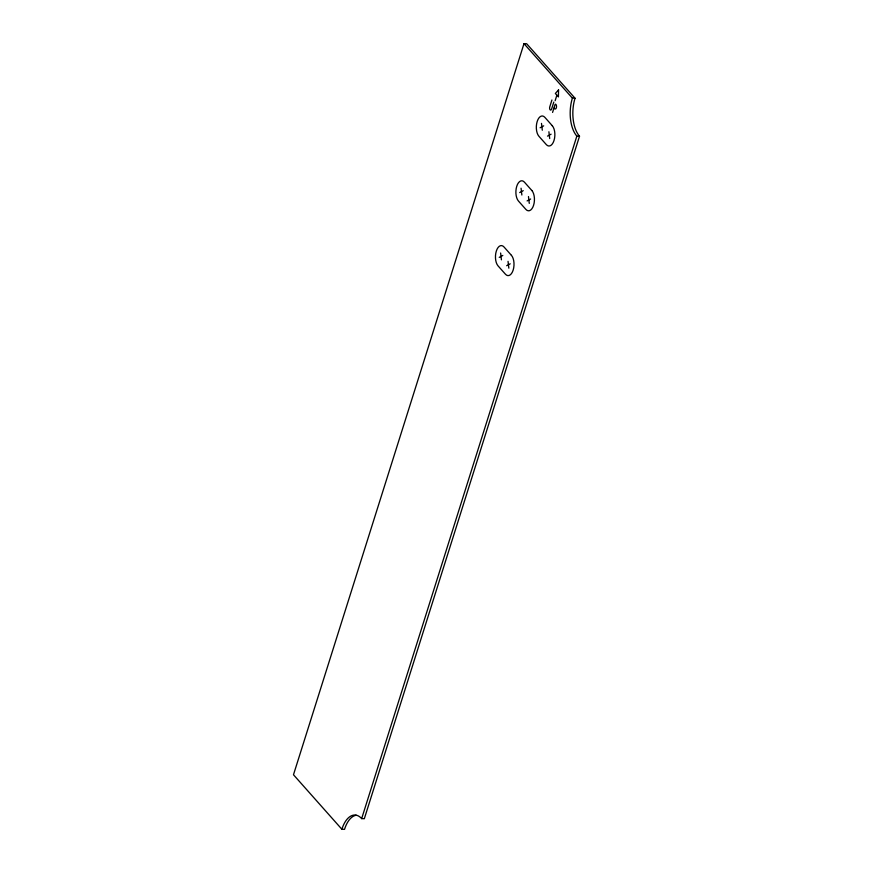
<?xml version="1.0" encoding="UTF-8"?>
<svg xmlns="http://www.w3.org/2000/svg" width="873" height="873" viewBox="0 0 873 873"><rect width="100%" height="100%" fill="white"/><g stroke="black" fill="none" stroke-linecap="round" stroke-linejoin="round"><path stroke-width="1.31" d="M341.878 829.252A27.892 14.317 -88 0 1 361.662 818.612L364.325 818.71L579.519 136.21A27.892 14.317 -88 0 1 575.045 98.245L526.659 43.748L523.996 43.65L293.481 774.755L341.878 829.252L344.529 829.35A27.892 14.317 -88 0 1 356.184 815.229M551.932 99.991L549.772 106.866A2.139 1.102 -88 0 0 550.11 109.78A2.139 1.102 -88 0 0 551.638 108.961L553.798 102.097M555.152 100.69L556.887 95.19M552.576 112.421L554.977 104.793A1.168 0.6 -88 0 1 555.806 104.356L555.959 104.531A2.39 1.222 -88 0 1 556.341 107.783A2.39 1.222 -88 0 1 554.65 108.699L554.093 108.066M361.662 818.612L576.857 136.112A27.892 14.317 -88 0 1 572.393 98.147L523.996 43.65M540.114 127.764L543.672 125.854M547.524 136.112L551.081 134.202M519.686 192.573L523.233 190.663M527.096 200.921L530.653 199.011M499.247 257.371L502.804 255.462M506.667 265.719L510.214 263.81M572.393 98.147L575.045 98.245M576.857 136.112L579.519 136.21M548.899 131.758L549.706 138.567M541.489 123.399L542.297 130.219M528.471 196.556L529.267 203.376M521.061 188.208L521.858 195.017M508.042 261.365L508.839 268.175M500.622 253.017L501.429 259.827M558.556 89.886L558.414 96.903L555.359 93.466L558.556 89.886M552.282 125.712L544.872 117.364A10.847 5.565 -88 0 0 537.179 121.5A10.847 5.565 -88 0 0 538.914 136.264L546.323 144.612A10.847 5.565 -88 0 0 554.017 140.477A10.847 5.565 -88 0 0 552.282 125.712M531.853 190.51L524.433 182.162A10.847 5.565 -88 0 0 516.74 186.298A10.847 5.565 -88 0 0 518.475 201.063L525.895 209.411A10.847 5.565 -88 0 0 533.589 205.275A10.847 5.565 -88 0 0 531.853 190.51M511.414 255.32L504.005 246.972A10.847 5.565 -88 0 0 496.311 251.108A10.847 5.565 -88 0 0 498.046 265.872L505.456 274.22A10.847 5.565 -88 0 0 513.16 270.084A10.847 5.565 -88 0 0 511.414 255.32"/></g></svg>
